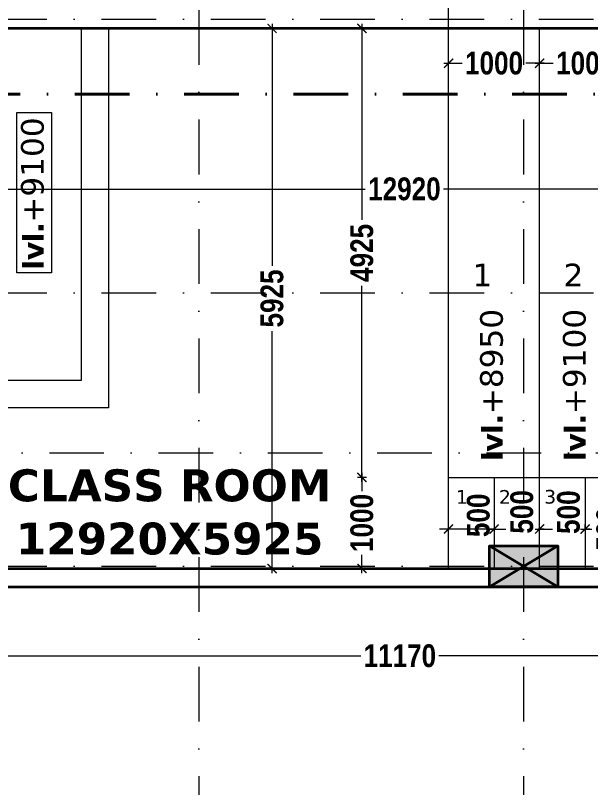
# Model space of a CAD drawing. Header units: millimetres. Extents: x -3092155 to 4513934, y -12317808 to 1850003.
# Drawn here: x -405915 to -399599, y -5541764 to -5533294 of the extents above; entities that cross this region are included whole.
import ezdxf

# ---------------------------------------------------------------- set-up
doc = ezdxf.new("R2010")
doc.units = ezdxf.units.MM
doc.header["$LTSCALE"] = 2
doc.header["$MEASUREMENT"] = 0
doc.header["$PDMODE"] = 34
doc.header["$PDSIZE"] = 500
doc.linetypes.add('DASHDOT', pattern=[1, 0.5, -0.25, 0, -0.25])
doc.linetypes.add('HIDDEN', pattern=[0.375, 0.25, -0.125])
for name, color, linetype, lineweight in [('coloumn', 10, 'Continuous', 35), ('cornice', 12, 'Continuous', 25), ('D DIM', 250, 'Continuous', 9), ('GRID', 251, 'DASHDOT', 5), ('PROJ', 251, 'HIDDEN', 5), ('Step', 251, 'Continuous', 9), ('TEXT', 7, 'Continuous', 13), ('WAll', 250, 'Continuous', 35)]:
    doc.layers.add(name, color=color, linetype=linetype, lineweight=lineweight)
doc.styles.add('INNER DIM', font='ARIALNB.TTF', dxfattribs={"height": 250})
doc.styles.add('style2', font='verdana.ttf')
doc.dimstyles.new('external final', dxfattribs={"dimscale": 0, "dimtxt": 250, "dimasz": 100, "dimexe": 50, "dimexo": 50, "dimgap": 50, "dimtad": 0, "dimdec": 0, "dimzin": 0, "dimdsep": 46, "dimtxsty": 'INNER DIM', "dimblk": 'ARCHTICK', "dimcen": 100, "dimdle": 50, "dimclrd": 256, "dimclre": 256, "dimclrt": 256, "dimadec": 0, "dimazin": 0, "dimtfac": 1, "dimtdec": 0, "dimtix": 1, "dimtmove": 1, "dimatfit": 3, "dimfxl": 50, "dimfxlon": 1, "dimtolj": 1, "dimtzin": 0, "dimlwd": -1, "dimlwe": -1, "dimarcsym": 1})

# ---------------------------------------------------------------- blocks, each defined once
blk = doc.blocks.new('_ArchTick')
at = {"color": 0, "linetype": 'ByBlock', "const_width": 0.15}
blk.add_lwpolyline([(-0.5, -0.5), (0.5, 0.5)], dxfattribs=at)
blk = doc.blocks.new('*D416')
at = {"layer": 'D DIM', "ltscale": 100, "transparency": 16777216}
for p, q in [((-403146.8, -5533436.2), (-403046.8, -5533436.2)), ((-403096.8, -5533386.2), (-403096.8, -5536040.9)), ((-403096.8, -5539411.2), (-403096.8, -5536756.5)), ((-403046.8, -5539361.2), (-403146.8, -5539361.2))]:
    blk.add_line(p, q, dxfattribs=at)
at = {"layer": 'Defpoints', "color": 0, "lineweight": 50, "ltscale": 100, "transparency": 16777216}
for p in [(-404496.8, -5533436.2), (-403096.8, -5539361.2), (-397158.1, -5539361.2)]:
    blk.add_point(p, dxfattribs=at)
at = {"layer": 'D DIM', "ltscale": 100, "transparency": 16777216, "xscale": 100, "yscale": 100, "zscale": 100}
for p, rotation in [((-403096.8, -5533436.2), 90), ((-403096.8, -5539361.2), 270)]:
    blk.add_blockref('_ArchTick', p, dxfattribs=dict(at, rotation=rotation))
at = {"layer": 'D DIM', "ltscale": 100, "transparency": 16777216, "insert": (-403096.8, -5536398.7), "char_height": 250, "attachment_point": 5, "rotation": 90, "style": 'INNER DIM'}
blk.add_mtext('\\A1;5925', dxfattribs=at)
blk = doc.blocks.new('*D421')
at = {"layer": 'D DIM', "ltscale": 100, "transparency": 16777216}
for p, q in [((-407128.1, -5535197.9), (-402073.4, -5535197.9)), ((-407078.1, -5535147.9), (-407078.1, -5535247.9)), ((-394108.1, -5535197.9), (-401213.7, -5535197.9)), ((-394158.1, -5535247.9), (-394158.1, -5535147.9))]:
    blk.add_line(p, q, dxfattribs=at)
at = {"layer": 'Defpoints', "color": 0, "lineweight": 50, "ltscale": 100, "transparency": 16777216}
for p in [(-407078.1, -5533561.2), (-407078.1, -5535197.9), (-394158.1, -5535911.2)]:
    blk.add_point(p, dxfattribs=at)
at = {"layer": 'D DIM', "ltscale": 100, "transparency": 16777216, "xscale": 100, "yscale": 100, "zscale": 100, "rotation": 180}
blk.add_blockref('_ArchTick', (-407078.1, -5535197.9), dxfattribs=at)
at = {"layer": 'D DIM', "ltscale": 100, "transparency": 16777216, "xscale": 100, "yscale": 100, "zscale": 100}
blk.add_blockref('_ArchTick', (-394158.1, -5535197.9), dxfattribs=at)
at = {"layer": 'D DIM', "ltscale": 100, "transparency": 16777216, "insert": (-401643.5, -5535197.9), "char_height": 250, "attachment_point": 5, "style": 'INNER DIM'}
blk.add_mtext('\\A1;12920', dxfattribs=at)
blk = doc.blocks.new('*D444')
at = {"layer": 'D DIM', "ltscale": 100, "transparency": 16777216}
for p, q in [((-407278.9, -5540269.2), (-407278.9, -5540369.2)), ((-396108.5, -5540269.2), (-396108.5, -5540369.2)), ((-407328.9, -5540319.2), (-402123.6, -5540319.2)), ((-396058.5, -5540319.2), (-401263.8, -5540319.2))]:
    blk.add_line(p, q, dxfattribs=at)
at = {"layer": 'Defpoints', "color": 0, "lineweight": 50, "ltscale": 100, "transparency": 16777216}
for p in [(-407278.9, -5539561.2), (-396108.5, -5539561.2), (-396108.5, -5540319.2)]:
    blk.add_point(p, dxfattribs=at)
at = {"layer": 'D DIM', "ltscale": 100, "transparency": 16777216, "xscale": 100, "yscale": 100, "zscale": 100, "rotation": 180}
blk.add_blockref('_ArchTick', (-407278.9, -5540319.2), dxfattribs=at)
at = {"layer": 'D DIM', "ltscale": 100, "transparency": 16777216, "xscale": 100, "yscale": 100, "zscale": 100}
blk.add_blockref('_ArchTick', (-396108.5, -5540319.2), dxfattribs=at)
at = {"layer": 'D DIM', "ltscale": 100, "transparency": 16777216, "insert": (-401693.7, -5540319.2), "char_height": 250, "attachment_point": 5, "style": 'INNER DIM'}
blk.add_mtext('\\A1;11170', dxfattribs=at)
blk = doc.blocks.new('*D881')
at = {"layer": 'D DIM', "ltscale": 100, "transparency": 16777216}
for p, q in [((-399708.9, -5538927.9), (-399586.5, -5538927.9)), ((-399658.9, -5538927.9), (-399658.9, -5538877.9)), ((-399108.9, -5538927.9), (-399231.4, -5538927.9)), ((-399158.9, -5538927.9), (-399158.9, -5538877.9))]:
    blk.add_line(p, q, dxfattribs=at)
at = {"layer": 'Defpoints', "color": 0, "lineweight": 50, "ltscale": 100, "transparency": 16777216}
for p in [(-399658.9, -5538927.9), (-399658.9, -5538927.9), (-399158.9, -5538927.9)]:
    blk.add_point(p, dxfattribs=at)
at = {"layer": 'D DIM', "ltscale": 100, "transparency": 16777216, "xscale": 100, "yscale": 100, "zscale": 100, "rotation": 180}
blk.add_blockref('_ArchTick', (-399658.9, -5538927.9), dxfattribs=at)
at = {"layer": 'D DIM', "ltscale": 100, "transparency": 16777216, "xscale": 100, "yscale": 100, "zscale": 100}
blk.add_blockref('_ArchTick', (-399158.9, -5538927.9), dxfattribs=at)
at = {"layer": 'D DIM', "ltscale": 100, "transparency": 16777216, "insert": (-399408.9, -5538927.9), "char_height": 250, "attachment_point": 5, "rotation": 90, "style": 'INNER DIM'}
blk.add_mtext('\\A1;500', dxfattribs=at)
blk = doc.blocks.new('*D882')
at = {"layer": 'D DIM', "ltscale": 100, "transparency": 16777216}
for p, q in [((-400208.9, -5538927.9), (-400018.2, -5538927.9)), ((-400158.9, -5538927.9), (-400158.9, -5538877.9)), ((-399608.9, -5538927.9), (-399663.1, -5538927.9)), ((-399658.9, -5538927.9), (-399658.9, -5538877.9))]:
    blk.add_line(p, q, dxfattribs=at)
at = {"layer": 'Defpoints', "color": 0, "lineweight": 50, "ltscale": 100, "transparency": 16777216}
for p in [(-400158.9, -5538927.9), (-400158.9, -5538927.9), (-399658.9, -5538927.9)]:
    blk.add_point(p, dxfattribs=at)
at = {"layer": 'D DIM', "ltscale": 100, "transparency": 16777216, "xscale": 100, "yscale": 100, "zscale": 100, "rotation": 180}
blk.add_blockref('_ArchTick', (-400158.9, -5538927.9), dxfattribs=at)
at = {"layer": 'D DIM', "ltscale": 100, "transparency": 16777216, "xscale": 100, "yscale": 100, "zscale": 100}
blk.add_blockref('_ArchTick', (-399658.9, -5538927.9), dxfattribs=at)
at = {"layer": 'D DIM', "ltscale": 100, "transparency": 16777216, "insert": (-399840.7, -5538742.7), "char_height": 250, "attachment_point": 5, "rotation": 90, "style": 'INNER DIM'}
blk.add_mtext('\\A1;500', dxfattribs=at)
blk = doc.blocks.new('*D883')
at = {"layer": 'D DIM', "ltscale": 100, "transparency": 16777216}
for p, q in [((-400708.9, -5538927.9), (-400530.7, -5538927.9)), ((-400658.9, -5538927.9), (-400658.9, -5538977.9)), ((-400108.9, -5538927.9), (-400175.6, -5538927.9)), ((-400158.9, -5538927.9), (-400158.9, -5538877.9))]:
    blk.add_line(p, q, dxfattribs=at)
at = {"layer": 'Defpoints', "color": 0, "lineweight": 50, "ltscale": 100, "transparency": 16777216}
for p in [(-400658.9, -5538927.9), (-400658.9, -5538927.9), (-400158.9, -5538927.9)]:
    blk.add_point(p, dxfattribs=at)
at = {"layer": 'D DIM', "ltscale": 100, "transparency": 16777216, "xscale": 100, "yscale": 100, "zscale": 100, "rotation": 180}
blk.add_blockref('_ArchTick', (-400658.9, -5538927.9), dxfattribs=at)
at = {"layer": 'D DIM', "ltscale": 100, "transparency": 16777216, "xscale": 100, "yscale": 100, "zscale": 100}
blk.add_blockref('_ArchTick', (-400158.9, -5538927.9), dxfattribs=at)
at = {"layer": 'D DIM', "ltscale": 100, "transparency": 16777216, "insert": (-400353.2, -5538739.7), "char_height": 250, "attachment_point": 5, "rotation": 90, "style": 'INNER DIM'}
blk.add_mtext('\\A1;500', dxfattribs=at)
blk = doc.blocks.new('*D884')
at = {"layer": 'D DIM', "ltscale": 100, "transparency": 16777216}
for p, q in [((-401158.9, -5538927.9), (-401258.9, -5538927.9)), ((-401158.9, -5538927.9), (-401158.9, -5538877.9)), ((-400658.9, -5538927.9), (-401158.9, -5538927.9)), ((-400658.9, -5538927.9), (-400658.9, -5538977.9)), ((-400658.9, -5538927.9), (-400558.9, -5538927.9))]:
    blk.add_line(p, q, dxfattribs=at)
at = {"layer": 'Defpoints', "color": 0, "lineweight": 50, "ltscale": 100, "transparency": 16777216}
for p in [(-401158.9, -5538927.9), (-401158.9, -5538927.9), (-400658.9, -5538927.9)]:
    blk.add_point(p, dxfattribs=at)
at = {"layer": 'D DIM', "ltscale": 100, "transparency": 16777216, "xscale": 100, "yscale": 100, "zscale": 100}
blk.add_blockref('_ArchTick', (-401158.9, -5538927.9), dxfattribs=at)
at = {"layer": 'D DIM', "ltscale": 100, "transparency": 16777216, "xscale": 100, "yscale": 100, "zscale": 100, "rotation": 180}
blk.add_blockref('_ArchTick', (-400658.9, -5538927.9), dxfattribs=at)
at = {"layer": 'D DIM', "ltscale": 100, "transparency": 16777216, "insert": (-400831.1, -5538777.6), "char_height": 250, "attachment_point": 5, "rotation": 90, "style": 'INNER DIM'}
blk.add_mtext('\\A1;500', dxfattribs=at)
blk = doc.blocks.new('*D890')
at = {"layer": 'D DIM', "ltscale": 100, "transparency": 16777216}
for p, q in [((-400158.9, -5533818.3), (-400158.9, -5533768.3)), ((-399158.9, -5533818.3), (-399158.9, -5533768.3)), ((-400208.9, -5533818.3), (-400009.1, -5533818.3)), ((-399108.9, -5533818.3), (-399308.7, -5533818.3))]:
    blk.add_line(p, q, dxfattribs=at)
at = {"layer": 'Defpoints', "color": 0, "lineweight": 50, "ltscale": 100, "transparency": 16777216}
for p in [(-400158.9, -5533818.3), (-400158.9, -5533818.3), (-399158.9, -5533818.3)]:
    blk.add_point(p, dxfattribs=at)
at = {"layer": 'D DIM', "ltscale": 100, "transparency": 16777216, "xscale": 100, "yscale": 100, "zscale": 100, "rotation": 180}
blk.add_blockref('_ArchTick', (-400158.9, -5533818.3), dxfattribs=at)
at = {"layer": 'D DIM', "ltscale": 100, "transparency": 16777216, "xscale": 100, "yscale": 100, "zscale": 100}
blk.add_blockref('_ArchTick', (-399158.9, -5533818.3), dxfattribs=at)
at = {"layer": 'D DIM', "ltscale": 100, "transparency": 16777216, "insert": (-399658.9, -5533818.3), "char_height": 250, "attachment_point": 5, "style": 'INNER DIM'}
blk.add_mtext('\\A1;1000', dxfattribs=at)
blk = doc.blocks.new('*D891')
at = {"layer": 'D DIM', "ltscale": 100, "transparency": 16777216}
for p, q in [((-401158.9, -5533818.3), (-401158.9, -5533768.3)), ((-400158.9, -5533818.3), (-400158.9, -5533768.3)), ((-401208.9, -5533818.3), (-401009.1, -5533818.3)), ((-400108.9, -5533818.3), (-400308.7, -5533818.3))]:
    blk.add_line(p, q, dxfattribs=at)
at = {"layer": 'Defpoints', "color": 0, "lineweight": 50, "ltscale": 100, "transparency": 16777216}
for p in [(-401158.9, -5533818.3), (-401158.9, -5533818.3), (-400158.9, -5533818.3)]:
    blk.add_point(p, dxfattribs=at)
at = {"layer": 'D DIM', "ltscale": 100, "transparency": 16777216, "xscale": 100, "yscale": 100, "zscale": 100, "rotation": 180}
blk.add_blockref('_ArchTick', (-401158.9, -5533818.3), dxfattribs=at)
at = {"layer": 'D DIM', "ltscale": 100, "transparency": 16777216, "xscale": 100, "yscale": 100, "zscale": 100}
blk.add_blockref('_ArchTick', (-400158.9, -5533818.3), dxfattribs=at)
at = {"layer": 'D DIM', "ltscale": 100, "transparency": 16777216, "insert": (-400658.9, -5533818.3), "char_height": 250, "attachment_point": 5, "style": 'INNER DIM'}
blk.add_mtext('\\A1;1000', dxfattribs=at)
blk = doc.blocks.new('*D912')
at = {"layer": 'D DIM', "ltscale": 100, "transparency": 16777216}
for p, q in [((-402059.9, -5533436.2), (-402159.9, -5533436.2)), ((-402109.9, -5533386.2), (-402109.9, -5535537.2)), ((-402109.9, -5538411.4), (-402109.9, -5536260.4)), ((-402059.9, -5538361.4), (-402159.9, -5538361.4))]:
    blk.add_line(p, q, dxfattribs=at)
at = {"layer": 'Defpoints', "color": 0, "lineweight": 50, "ltscale": 100, "transparency": 16777216}
for p in [(-401158.9, -5533436.2), (-402109.9, -5538361.4), (-401158.9, -5538361.4)]:
    blk.add_point(p, dxfattribs=at)
at = {"layer": 'D DIM', "ltscale": 100, "transparency": 16777216, "xscale": 100, "yscale": 100, "zscale": 100}
for p, rotation in [((-402109.9, -5533436.2), 90), ((-402109.9, -5538361.4), 270)]:
    blk.add_blockref('_ArchTick', p, dxfattribs=dict(at, rotation=rotation))
at = {"layer": 'D DIM', "lineweight": 30, "ltscale": 100, "transparency": 16777216, "insert": (-402109.9, -5535898.8), "char_height": 250, "attachment_point": 5, "rotation": 90, "style": 'INNER DIM'}
blk.add_mtext('\\A1;4925', dxfattribs=at)
blk = doc.blocks.new('*D913')
at = {"layer": 'D DIM', "ltscale": 100, "transparency": 16777216}
for p, q in [((-402109.9, -5538311.4), (-402109.9, -5538511.1)), ((-402059.9, -5538361.4), (-402159.9, -5538361.4)), ((-402109.9, -5539411.2), (-402109.9, -5539211.5)), ((-402059.9, -5539361.2), (-402159.9, -5539361.2))]:
    blk.add_line(p, q, dxfattribs=at)
at = {"layer": 'Defpoints', "color": 0, "lineweight": 50, "ltscale": 100, "transparency": 16777216}
for p in [(-401158.9, -5538361.4), (-402109.9, -5539361.2), (-401158.9, -5539361.2)]:
    blk.add_point(p, dxfattribs=at)
at = {"layer": 'D DIM', "ltscale": 100, "transparency": 16777216, "xscale": 100, "yscale": 100, "zscale": 100}
for p, rotation in [((-402109.9, -5538361.4), 90), ((-402109.9, -5539361.2), 270)]:
    blk.add_blockref('_ArchTick', p, dxfattribs=dict(at, rotation=rotation))
at = {"layer": 'D DIM', "lineweight": 30, "ltscale": 100, "transparency": 16777216, "insert": (-402109.9, -5538861.3), "char_height": 250, "attachment_point": 5, "rotation": 90, "style": 'INNER DIM'}
blk.add_mtext('\\A1;1000', dxfattribs=at)
blk = doc.blocks.new('S.F')
at = {"layer": 'coloumn', "ltscale": 100}
blk.add_hatch(color=256, dxfattribs=at).paths.add_polyline_path([(85710.5, -5847756.2), (85710.5, -5847306.2), (84960.5, -5847306.2), (84960.5, -5847756.2)])
for p, q in [((84960.5, -5847756.2), (84960.5, -5847306.2)), ((84960.5, -5847306.2), (85710.5, -5847306.2)), ((85710.5, -5847306.2), (85710.5, -5847756.2)), ((85710.5, -5847756.2), (84960.5, -5847756.2))]:
    blk.add_line(p, q, dxfattribs=at)
blk.add_lwpolyline([(85710.5, -5847756.2), (84960.5, -5847306.2), (85710.5, -5847306.2), (84960.5, -5847756.2)], dxfattribs=at)
blk = doc.blocks.new('YJJYH')
at = {"layer": 'Step', "ltscale": 100}
for p, q in [((-27657.6, -5701325.5), (-27657.6, -5689275.5)), ((-26657.6, -5701325.5), (-26657.6, -5695400.5)), ((-27157.6, -5700324.7), (-27157.6, -5701325.5)), ((-26157.6, -5700324.7), (-26157.6, -5701325.5))]:
    blk.add_line(p, q, dxfattribs=at)
at = {"layer": 'Step', "ltscale": 15000}
for p, q in [((-31691.7, -5695400.5), (-31691.7, -5699263.4)), ((-31391.7, -5695400.5), (-31391.7, -5699563.4)), ((-31691.7, -5699263.4), (-33591.7, -5699263.4)), ((-31391.7, -5699563.4), (-33591.7, -5699563.4)), ((-27657.6, -5700325.7), (-20832.6, -5700325.7))]:
    blk.add_line(p, q, dxfattribs=at)
blk = doc.blocks.new('uyujnjh')
at = {"layer": 'PROJ', "linetype": 'DASHDOT', "lineweight": 40, "ltscale": 600}
blk.add_line((-186042.2, -5846539.3), (-249741.2, -5846539.3), dxfattribs=at)

msp = doc.modelspace()

# ---------------------------------------------------------------- linework, layer by layer
at = {"layer": 'GRID', "color": 5, "ltscale": 600}
for p, q in [((-403903.9, -5499634.4), (-403897.9, -5584322.1)), ((-400333.9, -5499634.4), (-400333.9, -5584428.2))]:
    msp.add_line(p, q, dxfattribs=at)
at = {"layer": 'GRID', "color": 6, "ltscale": 600}
for p, q in [((-460173.8, -5533336.2), (-367334.4, -5533336.2)), ((-460173.8, -5536336.2), (-367334.4, -5536336.2)), ((-461946.7, -5538093.6), (-365561.9, -5538093.6)), ((-460173.8, -5539336.2), (-367334.4, -5539336.2))]:
    msp.add_line(p, q, dxfattribs=at)
at = {"layer": 'TEXT', "ltscale": 0.1}
msp.add_lwpolyline([(-405899, -5536116.7), (-405899, -5534359.7), (-405517, -5534359.7), (-405517, -5536116.7)], close=True, dxfattribs=at)
at = {"layer": 'WAll', "ltscale": 100}
for p, q in [((-394159.3, -5533436.2), (-407079.3, -5533436.2)), ((-407029.3, -5539361.2), (-396109.3, -5539361.2)), ((-407229.3, -5539561.2), (-396109.3, -5539561.2))]:
    msp.add_line(p, q, dxfattribs=at)

# ---------------------------------------------------------------- block references
at = {"layer": 'coloumn'}
msp.add_blockref('S.F', (-485670.2, 308195), dxfattribs=at)
at = {"layer": 'cornice', "color": 3, "lineweight": 50}
msp.add_blockref('uyujnjh', (-198217.5, 312382.6), dxfattribs=at)
at = {"layer": 'D DIM'}
msp.add_blockref('YJJYH', (-373501.8, 161963.5), dxfattribs=at)

# ---------------------------------------------------------------- texts
at = {"layer": 'TEXT', "ltscale": 0.1, "char_height": 230, "attachment_point": 5, "rotation": 90, "style": 'style2'}
for s, insert in [('{\\fVerdana|b1|i0|c0|p34;\\T0.95;lvl.\\fVerdana|b0|i0|c0|p34;\\H1.0833x;\\T1;+9100}', (-405726.1, -5535247.3)), ('{\\fVerdana|b1|i0|c0|p34;\\T0.95;lvl.\\fVerdana|b0|i0|c0|p34;\\H1.0833x;\\T1;+8950}', (-400685.1, -5537348.4)), ('{\\fVerdana|b1|i0|c0|p34;\\T0.95;lvl.\\fVerdana|b0|i0|c0|p34;\\H1.0833x;\\T1;+9100}', (-399776, -5537347.9))]:
    msp.add_mtext(s, dxfattribs=dict(at, insert=insert))
at = {"layer": 'TEXT', "ltscale": 0.1, "attachment_point": 5, "style": 'style2'}
for s, insert, char_height in [('1', (-400786.3, -5536141.4), 249.2), ('2', (-399787.5, -5536141.4), 249.2), ('\\pt3850;{\\fVerdana|b1|i0|c0|p34;CLASS ROOM\\P12920X5925}', (-404221.5, -5538743.5), 350), ('1', (-401011.5, -5538575.4), 150), ('2', (-400540.1, -5538575.4), 150), ('3', (-400043.3, -5538575.4), 150)]:
    msp.add_mtext(s, dxfattribs=dict(at, insert=insert, char_height=char_height))

# ---------------------------------------------------------------- dimensions: what is measured, and where the dimension line sits
at = {"layer": 'D DIM', "ltscale": 100}
for base, p1, p2, angle, picture, middle in [((-403096.8, -5539361.2), (-404496.8, -5533436.2), (-397158.1, -5539361.2), 90, '*D416', (-403096.8, -5536398.7)), ((-407078.1, -5535197.9), (-394158.1, -5535911.2), (-407078.1, -5533561.2), 180, '*D421', (-401643.5, -5535197.9))]:
    dim = msp.add_linear_dim(base=base, p1=p1, p2=p2, angle=angle, dimstyle='external final', override={"dimscale": 1}, dxfattribs=at)
    dim.commit()
    dim.dimension.update_dxf_attribs({"geometry": picture, "text_midpoint": middle, "dimtype": 160})
at = {"layer": 'D DIM', "lineweight": 30, "ltscale": 100}
for base, p1, p2, picture, middle in [((-402109.9, -5538361.4), (-401158.9, -5533436.2), (-401158.9, -5538361.4), '*D912', (-402109.9, -5535898.8)), ((-402109.9, -5539361.2), (-401158.9, -5538361.4), (-401158.9, -5539361.2), '*D913', (-402109.9, -5538861.3))]:
    dim = msp.add_linear_dim(base=base, p1=p1, p2=p2, angle=90, dimstyle='external final', override={"dimscale": 1}, dxfattribs=at)
    dim.commit()
    dim.dimension.update_dxf_attribs({"geometry": picture, "text_midpoint": middle})
at = {"layer": 'D DIM', "ltscale": 100}
for base, p1, p2, picture, middle in [((-401158.9, -5533818.3), (-400158.9, -5533818.3), (-401158.9, -5533818.3), '*D891', (-400658.9, -5533818.3)), ((-400158.9, -5533818.3), (-399158.9, -5533818.3), (-400158.9, -5533818.3), '*D890', (-399658.9, -5533818.3))]:
    dim = msp.add_linear_dim(base=base, p1=p1, p2=p2, angle=180, dimstyle='external final', override={"dimscale": 1}, dxfattribs=at)
    dim.commit()
    dim.dimension.update_dxf_attribs({"geometry": picture, "text_midpoint": middle})
for base, p1, p2, picture, middle in [((-401158.9, -5538927.9), (-400658.9, -5538927.9), (-401158.9, -5538927.9), '*D884', (-400831.1, -5538777.6)), ((-400658.9, -5538927.9), (-400158.9, -5538927.9), (-400658.9, -5538927.9), '*D883', (-400353.2, -5538739.7)), ((-400158.9, -5538927.9), (-399658.9, -5538927.9), (-400158.9, -5538927.9), '*D882', (-399840.7, -5538742.7))]:
    dim = msp.add_linear_dim(base=base, p1=p1, p2=p2, angle=180, dimstyle='external final', override={"dimscale": 1}, dxfattribs=at)
    dim.commit()
    dim.dimension.update_dxf_attribs({"geometry": picture, "text_midpoint": middle, "dimtype": 160, "text_rotation": 90})
dim = msp.add_linear_dim(base=(-399658.9, -5538927.9), p1=(-399158.9, -5538927.9), p2=(-399658.9, -5538927.9), angle=180, dimstyle='external final', override={"dimscale": 1}, dxfattribs=at)
dim.commit()
dim.dimension.update_dxf_attribs({"geometry": '*D881', "text_midpoint": (-399408.9, -5538927.9), "text_rotation": 90})
dim = msp.add_linear_dim(base=(-396108.5, -5540319.2), p1=(-407278.9, -5539561.2), p2=(-396108.5, -5539561.2), dimstyle='external final', override={"dimscale": 1}, dxfattribs=at)
dim.commit()
dim.dimension.update_dxf_attribs({"geometry": '*D444', "text_midpoint": (-401693.7, -5540319.2)})

doc.saveas('drawing.dxf')
